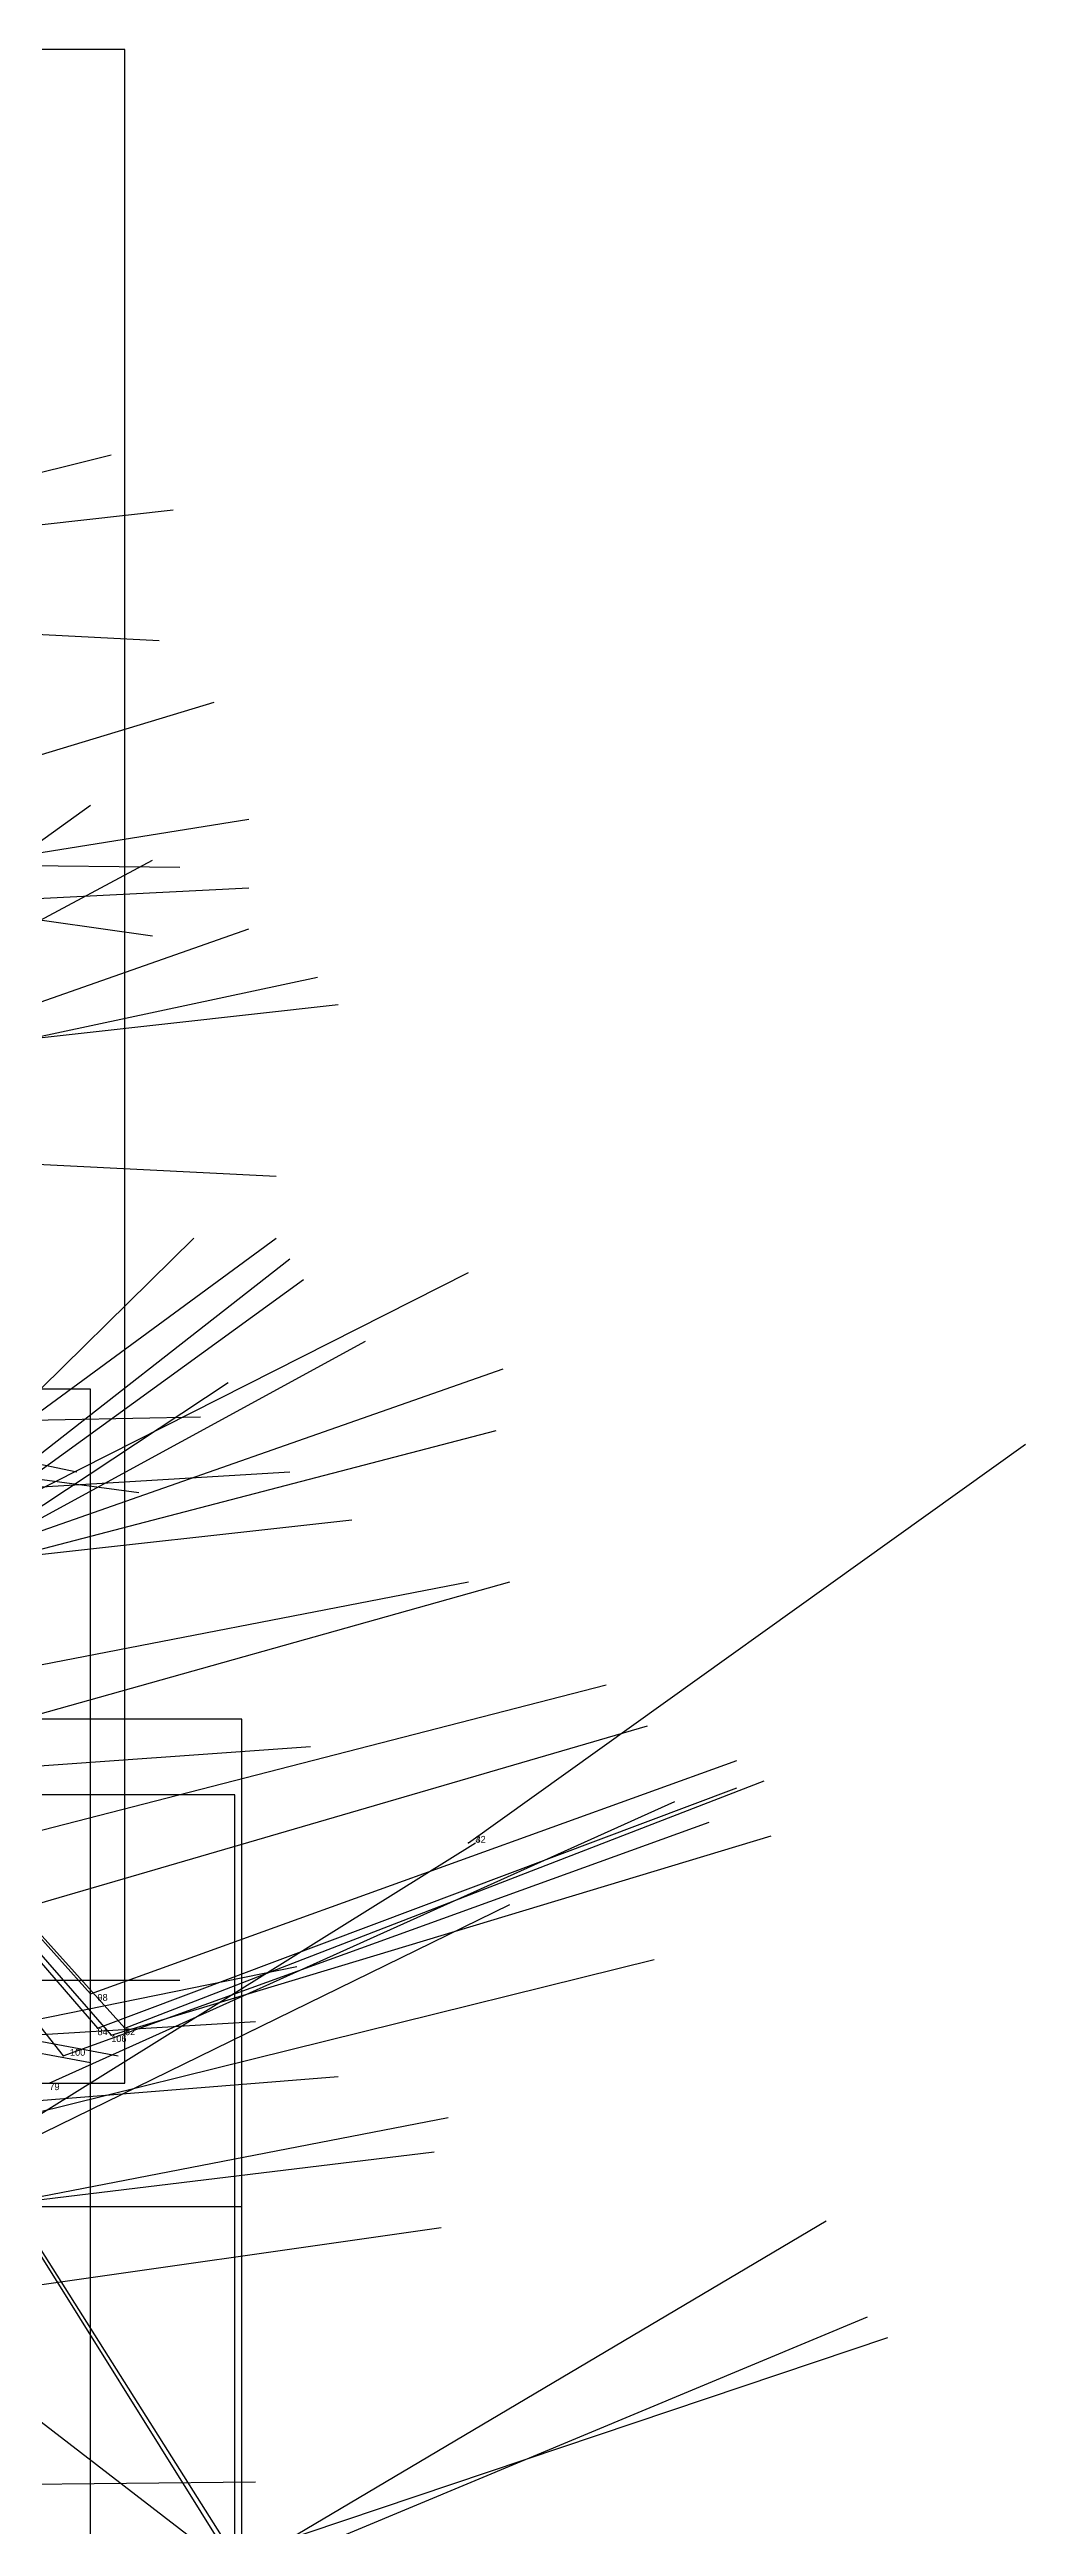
# Model space of a CAD drawing. Extents: x 59.1 to 70.8, y 600.3 to 605.1.
# Drawn here: x 68.659 to 68.801, y 600.6605 to 601.021 of the extents above; entities that cross this region are included whole.
import ezdxf

# ---------------------------------------------------------------- set-up
doc = ezdxf.new("R2010")
doc.units = 0
for name, color, linetype in [('Clients', 3, 'CONTINUOUS'), ('Facilities', 3, 'CONTINUOUS'), ('Facilities_lines', 3, 'CONTINUOUS'), ('Min_max_boxes', 1, 'CONTINUOUS'), ('Normals', 1, 'CONTINUOUS'), ('Source_points', 5, 'CONTINUOUS'), ('Text', 3, 'CONTINUOUS')]:
    doc.layers.add(name, color=color, linetype=linetype)

msp = doc.modelspace()

# ---------------------------------------------------------------- linework, layer by layer
at = {"layer": 'Clients', "color": 5}
for p in [(68.72, 600.76, 442.927), (68.665, 600.738, 443.388), (68.666, 600.733, 443.328), (68.668, 600.732, 443.374), (68.67, 600.733, 443.27), (68.661, 600.729, 443.297)]:
    msp.add_point(p, dxfattribs=at)
at = {"layer": 'Facilities', "color": 3}
msp.add_point((68.72, 600.76, 442.927), dxfattribs=at)
at = {"layer": 'Facilities_lines', "color": 3}
for p, q in [((68.572, 600.842, 443.262), (68.67, 600.733, 443.27)), ((68.572, 600.842, 443.262), (68.666, 600.733, 443.328)), ((68.572, 600.842, 443.262), (68.661, 600.729, 443.297)), ((68.572, 600.842, 443.262), (68.665, 600.738, 443.388)), ((68.572, 600.842, 443.262), (68.668, 600.732, 443.374)), ((68.609, 600.778, 443.077), (68.686, 600.656, 443.231)), ((68.609, 600.778, 443.077), (68.687, 600.653, 443.153)), ((68.72, 600.76, 442.927), (68.72, 600.76, 442.927)), ((68.59, 600.728, 443.669), (68.686, 600.654, 443.079))]:
    msp.add_line(p, q, dxfattribs=at)
at = {"layer": 'Min_max_boxes', "color": 1}
for p, q in [((68.67, 601.021, 443.222), (68.449, 601.021, 443.222)), ((68.67, 601.021, 443.676), (68.449, 601.021, 443.676)), ((68.67, 600.725, 443.222), (68.67, 601.021, 443.222)), ((68.67, 600.725, 443.676), (68.67, 601.021, 443.676)), ((68.67, 601.021, 443.222), (68.67, 601.021, 443.676)), ((68.665, 600.826, 443.152), (68.554, 600.826, 443.152)), ((68.665, 600.826, 443.495), (68.554, 600.826, 443.495)), ((68.665, 600.622, 443.152), (68.665, 600.826, 443.152)), ((68.665, 600.622, 443.495), (68.665, 600.826, 443.495)), ((68.665, 600.826, 443.152), (68.665, 600.826, 443.495)), ((68.687, 600.778, 443.077), (68.609, 600.778, 443.077)), ((68.687, 600.778, 443.231), (68.609, 600.778, 443.231)), ((68.687, 600.653, 443.077), (68.687, 600.778, 443.077)), ((68.687, 600.653, 443.231), (68.687, 600.778, 443.231)), ((68.687, 600.778, 443.077), (68.687, 600.778, 443.231)), ((68.686, 600.767, 443.079), (68.553, 600.767, 443.079)), ((68.686, 600.767, 443.837), (68.553, 600.767, 443.837)), ((68.686, 600.654, 443.079), (68.686, 600.767, 443.079)), ((68.686, 600.654, 443.837), (68.686, 600.767, 443.837)), ((68.686, 600.767, 443.079), (68.686, 600.767, 443.837)), ((68.72, 600.76, 442.927), (68.72, 600.76, 442.927)), ((68.72, 600.76, 442.927), (68.72, 600.76, 442.927)), ((68.72, 600.76, 442.927), (68.72, 600.76, 442.927)), ((68.72, 600.76, 442.927), (68.72, 600.76, 442.927)), ((68.72, 600.76, 442.927), (68.72, 600.76, 442.927)), ((68.72, 600.76, 442.927), (68.72, 600.76, 442.927)), ((68.72, 600.76, 442.927), (68.72, 600.76, 442.927)), ((68.72, 600.76, 442.927), (68.72, 600.76, 442.927)), ((68.72, 600.76, 442.927), (68.72, 600.76, 442.927)), ((68.72, 600.76, 442.927), (68.72, 600.76, 442.927)), ((68.72, 600.76, 442.927), (68.72, 600.76, 442.927)), ((68.72, 600.76, 442.927), (68.72, 600.76, 442.927)), ((68.449, 600.725, 443.222), (68.67, 600.725, 443.222)), ((68.449, 600.725, 443.676), (68.67, 600.725, 443.676)), ((68.67, 600.725, 443.222), (68.67, 600.725, 443.676)), ((68.687, 600.707, 443.064), (68.636, 600.707, 443.064)), ((68.687, 600.707, 443.077), (68.636, 600.707, 443.077)), ((68.687, 600.557, 443.064), (68.687, 600.707, 443.064)), ((68.687, 600.557, 443.077), (68.687, 600.707, 443.077)), ((68.687, 600.707, 443.064), (68.687, 600.707, 443.077))]:
    msp.add_line(p, q, dxfattribs=at)
at = {"layer": 'Normals', "color": 1}
for p, q in [((68.571, 600.938, 443.845), (68.668, 600.962, 443.85)), ((68.578, 600.943, 443.917), (68.677, 600.954, 443.928)), ((68.576, 600.94, 443.995), (68.675, 600.935, 444.01)), ((68.587, 600.897, 443.718), (68.683, 600.926, 443.717)), ((68.584, 600.853, 443.485), (68.665, 600.911, 443.477)), ((68.589, 600.893, 443.777), (68.688, 600.909, 443.782)), ((68.576, 600.906, 443.95), (68.674, 600.892, 443.966)), ((68.579, 600.903, 443.892), (68.678, 600.902, 443.903)), ((68.586, 600.856, 443.56), (68.674, 600.903, 443.557)), ((68.589, 600.894, 443.835), (68.688, 600.899, 443.844)), ((68.594, 600.86, 443.634), (68.688, 600.893, 443.636)), ((68.6, 600.865, 443.711), (68.698, 600.886, 443.714)), ((68.602, 600.871, 443.784), (68.701, 600.882, 443.791)), ((68.594, 600.862, 443.864), (68.692, 600.857, 443.881)), ((68.609, 600.778, 443.077), (68.68, 600.848, 443.07)), ((68.613, 600.79, 443.2), (68.692, 600.848, 443.181)), ((68.616, 600.784, 443.152), (68.694, 600.845, 443.141)), ((68.631, 600.798, 443.451), (68.72, 600.843, 443.452)), ((68.616, 600.784, 443.227), (68.696, 600.842, 443.21)), ((68.568, 600.834, 443.892), (68.663, 600.814, 443.918)), ((68.617, 600.785, 443.377), (68.705, 600.833, 443.372)), ((68.631, 600.796, 443.526), (68.725, 600.829, 443.529)), ((68.602, 600.772, 443.308), (68.685, 600.827, 443.301)), ((68.575, 600.824, 443.837), (68.672, 600.811, 443.858)), ((68.582, 600.82, 443.778), (68.681, 600.822, 443.792)), ((68.628, 600.795, 443.605), (68.724, 600.82, 443.614)), ((68.72, 600.76, 442.927), (68.801, 600.818, 442.919)), ((68.72, 600.76, 442.927), (68.801, 600.818, 442.919)), ((68.595, 600.808, 443.724), (68.694, 600.814, 443.734)), ((68.604, 600.796, 443.667), (68.703, 600.807, 443.679)), ((68.622, 600.779, 443.612), (68.72, 600.798, 443.623)), ((68.63, 600.771, 443.556), (68.726, 600.798, 443.564)), ((68.643, 600.758, 443.498), (68.74, 600.783, 443.503)), ((68.65, 600.749, 443.443), (68.746, 600.777, 443.45)), ((68.598, 600.767, 443.691), (68.697, 600.774, 443.705)), ((68.665, 600.738, 443.388), (68.759, 600.772, 443.389)), ((68.666, 600.733, 443.328), (68.759, 600.768, 443.325)), ((68.67, 600.733, 443.27), (68.763, 600.769, 443.265)), ((68.659, 600.725, 443.222), (68.75, 600.766, 443.213)), ((68.636, 600.707, 443.077), (68.721, 600.76, 443.082)), ((68.661, 600.729, 443.297), (68.755, 600.763, 443.293)), ((68.668, 600.732, 443.374), (68.764, 600.761, 443.372)), ((68.636, 600.707, 443.155), (68.726, 600.751, 443.159)), ((68.569, 600.746, 443.778), (68.665, 600.728, 443.801)), ((68.573, 600.747, 443.782), (68.669, 600.729, 443.805)), ((68.597, 600.722, 443.495), (68.695, 600.742, 443.502)), ((68.65, 600.719, 443.456), (68.747, 600.743, 443.464)), ((68.579, 600.74, 443.725), (68.678, 600.74, 443.741)), ((68.59, 600.728, 443.669), (68.689, 600.734, 443.684)), ((68.602, 600.718, 443.613), (68.701, 600.726, 443.628)), ((68.619, 600.701, 443.441), (68.717, 600.72, 443.446)), ((68.616, 600.703, 443.557), (68.715, 600.715, 443.568)), ((68.618, 600.69, 443.542), (68.716, 600.704, 443.553)), ((68.686, 600.654, 443.079), (68.772, 600.705, 443.083)), ((68.686, 600.656, 443.231), (68.781, 600.688, 443.233)), ((68.687, 600.653, 443.153), (68.778, 600.691, 443.168)), ((68.59, 600.666, 443.629), (68.689, 600.667, 443.643))]:
    msp.add_line(p, q, dxfattribs=at)
at = {"layer": 'Source_points', "color": 5}
for p in [(68.72, 600.76, 442.927), (68.72, 600.76, 442.927), (68.665, 600.738, 443.388), (68.666, 600.733, 443.328), (68.668, 600.732, 443.374), (68.67, 600.733, 443.27), (68.661, 600.729, 443.297)]:
    msp.add_point(p, dxfattribs=at)

# ---------------------------------------------------------------- texts
at = {"layer": 'Text', "color": 3}
for s, p in [('42', (68.721, 600.76, 442.927)), ('3', (68.721, 600.76, 442.927)), ('98', (68.666, 600.737, 443.388)), ('84', (68.666, 600.732, 443.328)), ('106', (68.668, 600.731, 443.374)), ('82', (68.67, 600.732, 443.27)), ('100', (68.662, 600.729, 443.297)), ('79', (68.659, 600.724, 443.222))]:
    msp.add_text(s, height=0.001, dxfattribs=at).set_placement(p)

doc.saveas('drawing.dxf')
